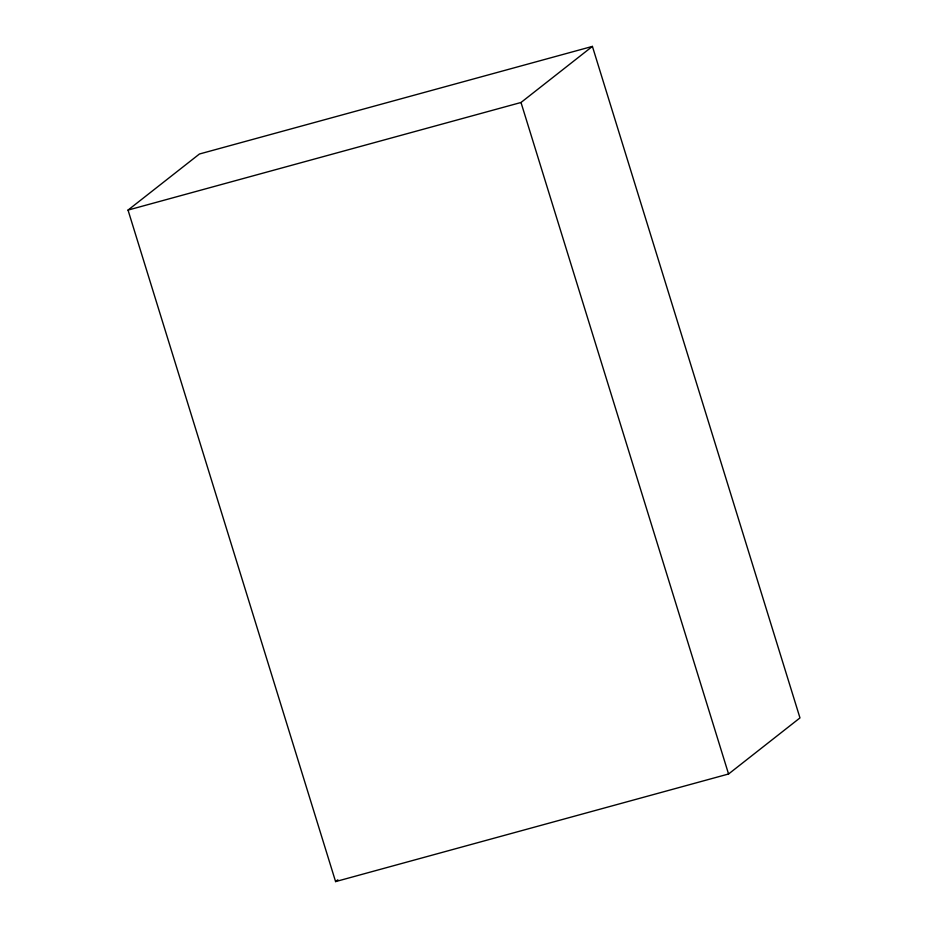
<?xml version="1.0" encoding="UTF-8"?>
<svg xmlns="http://www.w3.org/2000/svg" width="928" height="928" viewBox="0 0 928 928"><rect width="100%" height="100%" fill="white"/><g stroke="black" fill="none" stroke-linecap="round" stroke-linejoin="round"><path stroke-width="1.39" d="M128.029 210.088L199.439 154.002L592.412 46.4L799.971 717.912L728.561 773.998L335.588 881.6L128.029 210.088L521.002 102.486L592.412 46.4M335.588 881.6L337.85 879.814M521.002 102.486L728.561 773.998"/></g></svg>
